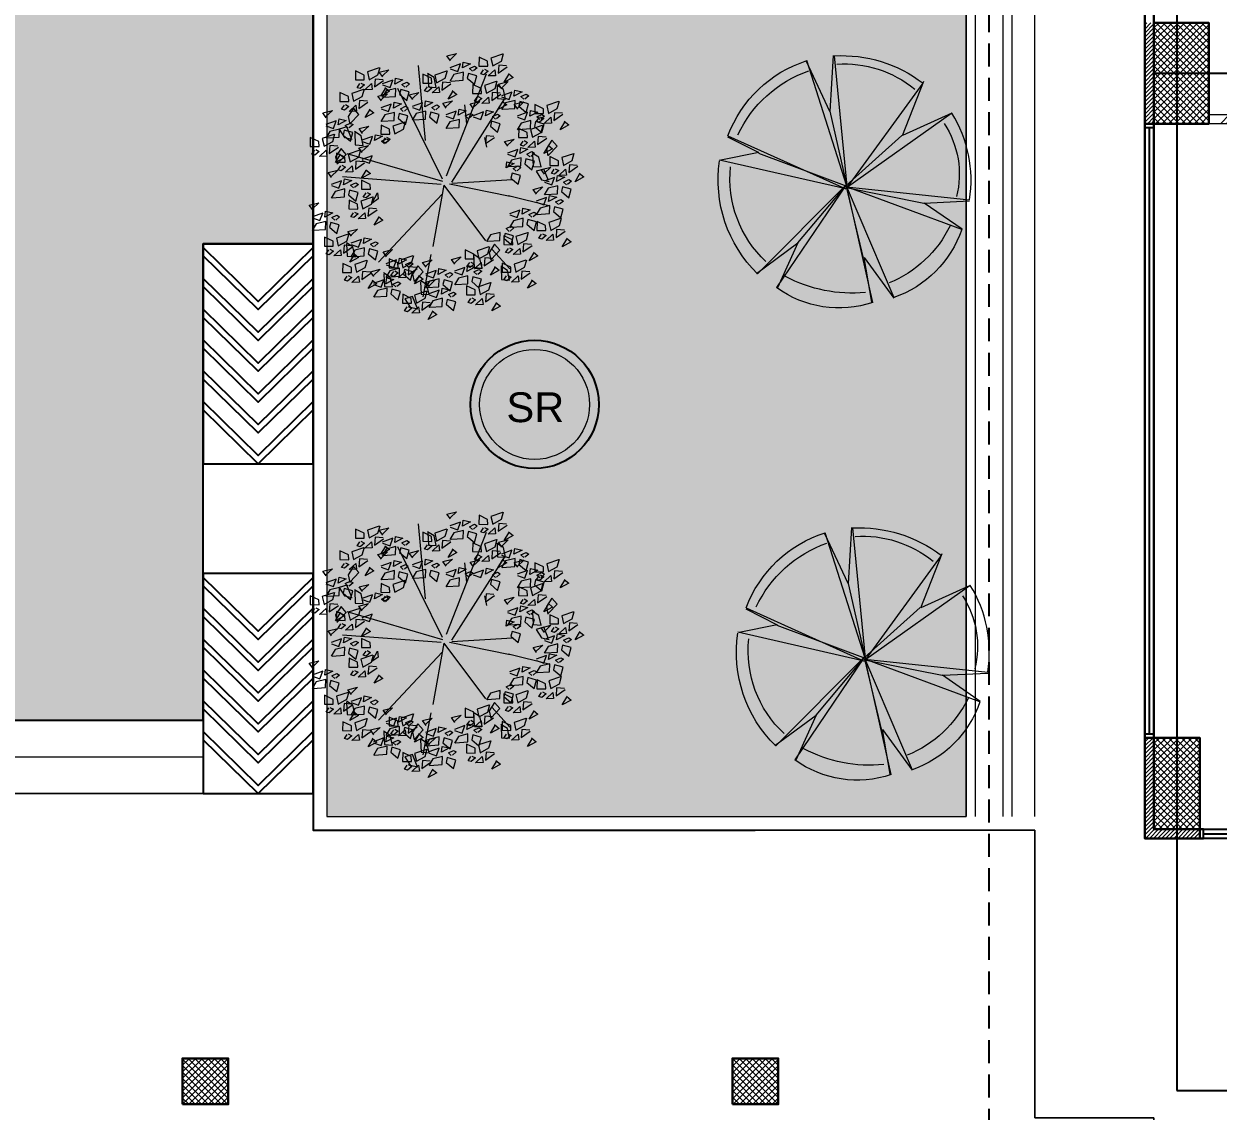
# Model space of a CAD drawing. Header units: inches. Extents: x 0 to 558, y -1 to 295.
# Drawn here: x 280.41 to 293.44, y 173.35 to 185.21 of the extents above; entities that cross this region are included whole.
import ezdxf
from ezdxf.enums import TextEntityAlignment as Align

# ---------------------------------------------------------------- set-up
doc = ezdxf.new("R2010")
doc.units = ezdxf.units.IN
doc.header["$MEASUREMENT"] = 0
doc.linetypes.add('$0$HIDDEN', pattern=[0.375, 0.25, -0.125])
for name, color, linetype in [('A-ROAD', 4, 'Continuous'), ('Kusen', 30, 'Continuous'), ('LANTAI', 57, 'Continuous')]:
    doc.layers.add(name, color=color, linetype=linetype)
for name, color, linetype, lineweight in [('ars', 11, 'Continuous', 0), ('ARSIR', 31, 'Continuous', 5), ('ARSIR BETON', 8, 'Continuous', 5), ('DINDING2', 146, 'Continuous', 5), ('KOL', 1, 'Continuous', 30), ('lan', 7, 'Continuous', 15), ('POHON', 98, 'Continuous', 5), ('RUMPUT', 93, 'Continuous', 0), ('SANITAIR', 15, 'Continuous', 9), ('tem', 5, 'Continuous', 20)]:
    doc.layers.add(name, color=color, linetype=linetype, lineweight=lineweight)
doc.layers.add('as', color=1, linetype='Continuous', plot=False)
doc.layers.add('POLYLINE TPAK', color=4, linetype='Continuous', lineweight=20, plot=False)
doc.styles.get("Standard").update_dxf_attribs({"font": 'arial.ttf'})
pattern_1 = [(45, (37.0798, 226.14725), (6e-17, 0.5747364), [1.2192, -0.4064]), (135, (37.36716, 226.4346), (6e-17, 0.5747364), [1.2192, -0.4064])]
pattern_2 = [(45, (0, -5), (-0.03535534, 0.03535534), []), (135, (0, -5), (-0.03535534, -0.03535534), [])]
pattern_3 = [(86.66969, (37.0798, 226.14725), (-0.5066041, 0.569206), [0.142875, -0.934755]), (41.66969, (37.0798, 226.14725), (-0.5066045, 0.5692064), [0.142875, -0.619125]), (131.66969, (37.0798, 226.14725), (-0.5692064, -0.5066045), [0.142875, -0.619125])]

# ---------------------------------------------------------------- blocks, each defined once
blk = doc.blocks.new('k1')
at = {"layer": 'ars'}
h = blk.add_hatch(dxfattribs=at)
h.set_pattern_fill('_USER', color=256, scale=0.05, angle=45, double=1, pattern_type=0)
h.set_pattern_definition(pattern_2)
h.paths.add_polyline_path([(-0.3, -0.55), (0.3, -0.55), (0.3, 0.55), (-0.3, 0.55)])
at = {"layer": 'KOL'}
blk.add_lwpolyline([(-0.3, -0.55), (0.3, -0.55), (0.3, 0.55), (-0.3, 0.55)], close=True, dxfattribs=at)
blk = doc.blocks.new('k2')
at = {"layer": 'ars'}
h = blk.add_hatch(dxfattribs=at)
h.set_pattern_fill('_USER', color=256, scale=0.05, angle=45, double=1, pattern_type=0)
h.set_pattern_definition(pattern_2)
h.paths.add_polyline_path([(-0.25, -0.5), (0.25, -0.5), (0.25, 0.5), (-0.25, 0.5)])
at = {"layer": 'KOL'}
blk.add_lwpolyline([(-0.25, -0.5), (0.25, -0.5), (0.25, 0.5), (-0.25, 0.5)], close=True, dxfattribs=at)
blk = doc.blocks.new('DEN-1 BLOK 2')
at = {"layer": 'ars'}
h = blk.add_hatch(dxfattribs=at)
h.set_pattern_fill('ANSI31', color=256, scale=0.25, angle=180, style=0)
h.set_pattern_definition([(225, (-0.35, 48.305), (0.02209709, -0.02209709), [])])
h.paths.add_polyline_path([(-0.25, 43.405), (-0.35, 43.405), (-0.35, 42.305), (0.25, 42.305), (0.25, 42.405), (-0.25, 42.405)])
h.paths.add_polyline_path([(-0.25, 51.205), (-0.35, 51.205), (-0.35, 50.105), (-0.25, 50.105)])
h.paths.add_polyline_path([(-0.35, 54.905), (-0.25, 54.905), (-0.25, 55.805), (0.25, 55.805), (0.25, 55.905), (-0.35, 55.905)])
h = blk.add_hatch(dxfattribs=at)
h.set_pattern_fill('TEMBOK', color=256, scale=0.25)
h.set_pattern_definition([(45, (-6.2, 0.425), (-0.1767767, 0.1767767), []), (45, (-6.1375, 0.425), (-0.1767767, 0.1767767), [])])
h.paths.add_polyline_path([(0.35, 50.105), (3.05, 50.105), (3.05, 50.205), (0.35, 50.205)])
at = {"layer": 'as'}
for p, q in [((0, 55.655), (0, 39.555)), ((-0.25, 50.655), (80.6, 50.655)), ((0, 39.555), (36.85, 39.555))]:
    blk.add_line(p, q, dxfattribs=at)
at = {"layer": 'as', "linetype": '$0$HIDDEN'}
blk.add_line((-2.05, 55.105), (-2.05, 38.755), dxfattribs=at)
at = {"layer": 'KOL'}
blk.add_lwpolyline([(0.25, 42.405), (0.25, 42.305), (-0.35, 42.305), (-0.35, 55.905), (0.25, 55.905), (0.25, 55.805), (-0.25, 55.805), (-0.25, 42.405)], close=True, dxfattribs=at)
for points in [[(-0.25, 50.105), (-0.35, 50.105)], [(-0.25, 43.405), (-0.35, 43.405)]]:
    blk.add_lwpolyline(points, dxfattribs=at)
at = {"layer": 'Kusen', "color": 4}
blk.add_line((-0.3, 43.445), (-0.3, 50.065), dxfattribs=at)
at = {"layer": 'Kusen'}
for p, q in [((-0.3, 43.405), (-0.3, 43.405)), ((0.25, 42.356), (0.25, 42.356)), ((0.29, 42.356), (5.91, 42.356))]:
    blk.add_line(p, q, dxfattribs=at)
for points in [[(-0.25, 50.105), (-0.25, 43.405), (-0.35, 43.405), (-0.35, 50.105)], [(5.95, 42.306), (0.25, 42.306), (0.25, 42.406), (5.95, 42.406)]]:
    blk.add_lwpolyline(points, close=True, dxfattribs=at)
for points in [[(-0.35, 50.065), (-0.25, 50.065), (-0.25, 50.105), (-0.35, 50.105), (-0.35, 50.065)], [(-0.35, 43.405), (-0.25, 43.405), (-0.25, 43.445), (-0.35, 43.445), (-0.35, 43.405)], [(0.25, 42.406), (0.25, 42.306), (0.29, 42.306), (0.29, 42.406), (0.25, 42.406)]]:
    blk.add_lwpolyline(points, dxfattribs=at)
at = {"layer": 'lan'}
blk.add_line((-1.55, 42.545), (-1.55, 55.105), dxfattribs=at)
at = {"layer": 'SANITAIR'}
for p, q in [((-2.3, 55.105), (-2.3, 42.545)), ((-2.2, 55.105), (-2.2, 42.545)), ((-1.9, 55.105), (-1.9, 42.545)), ((-1.8, 55.105), (-1.8, 42.545))]:
    blk.add_line(p, q, dxfattribs=at)
at = {"layer": 'tem'}
blk.add_lwpolyline([(0.35, 50.105), (0.35, 50.205), (3.05, 50.205), (3.05, 50.105)], close=True, dxfattribs=at)
at = {"layer": 'KOL', "xscale": -1, "rotation": 180}
blk.add_blockref('k1', (0.05, 50.655), dxfattribs=at)
at = {"layer": 'KOL', "xscale": -1}
blk.add_blockref('k2', (0, 42.905), dxfattribs=at)
blk = doc.blocks.new('K 50 50')
at = {"layer": 'ars'}
h = blk.add_hatch(dxfattribs=at)
h.set_pattern_fill('_USER', color=256, scale=0.05, angle=45, double=1, pattern_type=0)
h.set_pattern_definition([(45, (-4e-09, -4.7), (-0.03535534, 0.03535534), []), (135, (-4e-09, -4.7), (-0.03535534, -0.03535534), [])])
h.paths.add_polyline_path([(-0.25, -0.25), (0.25, -0.25), (0.25, 0.25), (-0.25, 0.25)])
at = {"layer": 'KOL'}
blk.add_lwpolyline([(-0.25, -0.25), (0.25, -0.25), (0.25, 0.25), (-0.25, 0.25)], close=True, dxfattribs=at)
blk = doc.blocks.new('NOT. SR')
for radius in [0.7, 0.6]:
    blk.add_circle((0, 0), radius)
blk.add_text('SR', height=0.3251).set_placement((0.008, -0.193), align=Align.CENTER)
blk = doc.blocks.new('rrety')
for p, q in [((497.8335, 232.64), (497.8515, 232.6484)), ((497.8506, 232.6457), (497.8452, 232.6146)), ((497.8248, 232.6161), (497.8335, 232.64)), ((497.8452, 232.6146), (497.8248, 232.6161)), ((497.8677, 232.6134), (497.8875, 232.619)), ((497.8733, 232.5824), (497.8677, 232.6134)), ((497.8875, 232.619), (497.8874, 232.5936)), ((498.0767, 232.6219), (498.0965, 232.6275)), ((498.0822, 232.5908), (498.0767, 232.6219)), ((498.0965, 232.6275), (498.0964, 232.6021)), ((497.8874, 232.5936), (497.8733, 232.5795)), ((498.0146, 232.5768), (498.0343, 232.5823)), ((498.0343, 232.5823), (498.0342, 232.5569)), ((498.0964, 232.6021), (498.0822, 232.588)), ((497.7802, 232.574), (497.8, 232.5795)), ((497.7857, 232.5429), (497.7802, 232.574)), ((497.7999, 232.5541), (497.7857, 232.54)), ((497.8, 232.5795), (497.7999, 232.5541)), ((497.8574, 232.5587), (497.8572, 232.5786)), ((497.8755, 232.5409), (497.8574, 232.5587)), ((497.8592, 232.5767), (497.8853, 232.5589)), ((497.8853, 232.5589), (497.8755, 232.5409)), ((498.0201, 232.5457), (498.0146, 232.5768)), ((498.0342, 232.5569), (498.0201, 232.5429)), ((498.0607, 232.5474), (498.0605, 232.5674)), ((498.0625, 232.5654), (498.0886, 232.5477)), ((498.0788, 232.5296), (498.0607, 232.5474)), ((498.0886, 232.5477), (498.0788, 232.5296)), ((497.704, 232.4781), (497.7237, 232.4836)), ((497.7095, 232.447), (497.704, 232.4781)), ((497.7237, 232.4836), (497.7236, 232.4582)), ((497.7236, 232.4582), (497.7095, 232.4442)), ((498.2316, 232.3946), (498.2497, 232.403)), ((498.2487, 232.4004), (498.2434, 232.3693)), ((498.2229, 232.3707), (498.2316, 232.3946)), ((498.2434, 232.3693), (498.2229, 232.3707)), ((498.2179, 232.3568), (498.2376, 232.3624)), ((498.2234, 232.3257), (498.2179, 232.3568)), ((498.2375, 232.337), (498.2234, 232.3229)), ((498.2376, 232.3624), (498.2375, 232.337)), ((498.2611, 232.319), (498.2609, 232.3389)), ((498.263, 232.337), (498.2891, 232.3192)), ((498.2793, 232.3012), (498.2611, 232.319)), ((498.2891, 232.3192), (498.2793, 232.3012)), ((498.1134, 232.2834), (498.1133, 232.258)), ((497.7303, 232.2231), (497.7301, 232.243)), ((497.7484, 232.2053), (497.7303, 232.2231)), ((497.7321, 232.2411), (497.7582, 232.2233)), ((497.7582, 232.2233), (497.7484, 232.2053)), ((497.7629, 232.1803), (497.7809, 232.1887)), ((497.78, 232.1861), (497.7747, 232.1549)), ((497.7859, 232.2045), (497.8056, 232.2101)), ((497.7914, 232.1734), (497.7859, 232.2045)), ((497.8055, 232.1847), (497.7914, 232.1706)), ((497.8056, 232.2101), (497.8055, 232.1847)), ((497.7542, 232.1564), (497.7629, 232.1803)), ((497.7747, 232.1549), (497.7542, 232.1564)), ((498.1671, 232.1678), (498.1868, 232.1734)), ((498.1726, 232.1368), (498.1671, 232.1678)), ((498.1868, 232.1734), (498.1867, 232.148)), ((497.7839, 232.13), (497.7837, 232.15)), ((497.8021, 232.1122), (497.7839, 232.13)), ((497.7858, 232.148), (497.8119, 232.1303)), ((497.8119, 232.1303), (497.8021, 232.1122)), ((498.1867, 232.148), (498.1726, 232.1339)), ((498.0005, 232.1002), (498.0202, 232.1057)), ((498.006, 232.0691), (498.0005, 232.1002)), ((498.0202, 232.1057), (498.0201, 232.0803)), ((498.0201, 232.0803), (498.006, 232.0663))]:
    blk.add_line(p, q)
for points in [[(497.8859, 232.6614), (497.8953, 232.6733), (497.8709, 232.6805), (497.8867, 232.6641)], [(498.0181, 232.6583), (498.0167, 232.6735), (497.998, 232.6702), (498.0181, 232.6583)], [(498.0497, 232.6755), (498.0591, 232.6874), (498.0347, 232.6946), (498.0505, 232.6782)], [(497.8287, 232.6371), (497.8365, 232.6436), (497.8237, 232.6504), (497.8167, 232.6465), (497.826, 232.6379)], [(497.8543, 232.6442), (497.8529, 232.6594), (497.8343, 232.6561), (497.8543, 232.6442)], [(497.8857, 232.6408), (497.8663, 232.6348), (497.8602, 232.6543), (497.8865, 232.6435)], [(497.8824, 232.651), (497.9136, 232.6558), (497.9187, 232.6359), (497.8933, 232.6366), (497.8796, 232.6511)], [(497.9248, 232.6527), (497.9394, 232.672), (497.9502, 232.652), (497.9301, 232.6412), (497.9248, 232.6527)], [(498.0047, 232.6329), (497.9855, 232.618), (497.9803, 232.6401), (498.0025, 232.6453), (498.0047, 232.6329)], [(497.9924, 232.6512), (498.0003, 232.6577), (497.9875, 232.6645), (497.9805, 232.6606), (497.9897, 232.652)], [(498.0461, 232.6236), (498.0147, 232.627), (498.0149, 232.6475), (498.0393, 232.6403), (498.0488, 232.6228)], [(498.0495, 232.6549), (498.03, 232.6489), (498.024, 232.6684), (498.0503, 232.6576)], [(498.1513, 232.6388), (498.1607, 232.6507), (498.1364, 232.6579), (498.1521, 232.6415)], [(497.7921, 232.5963), (497.8067, 232.6156), (497.8175, 232.5956), (497.7974, 232.5848), (497.7921, 232.5963)], [(497.8409, 232.6188), (497.8218, 232.6039), (497.8165, 232.626), (497.8387, 232.6312), (497.8409, 232.6188)], [(497.8823, 232.6095), (497.8509, 232.6129), (497.8511, 232.6334), (497.8755, 232.6262), (497.885, 232.6087)], [(497.9135, 232.52), (497.8706, 232.621)], [(497.8872, 232.6198), (497.9044, 232.6306), (497.9153, 232.6134), (497.8871, 232.617)], [(497.9184, 232.6246), (497.9237, 232.6104), (497.9408, 232.6184), (497.9184, 232.6246)], [(497.9276, 232.6019), (497.9423, 232.6212), (497.953, 232.6012), (497.933, 232.5905), (497.9276, 232.6019)], [(497.9414, 232.6381), (497.9355, 232.6298), (497.9495, 232.6266), (497.9553, 232.6321), (497.9442, 232.638)], [(497.9586, 232.6087), (497.9898, 232.6135), (497.9949, 232.5936), (497.9695, 232.5943), (497.9558, 232.6088)], [(498.001, 232.6104), (498.0157, 232.6297), (498.0264, 232.6097), (498.0064, 232.5989), (498.001, 232.6104)], [(498.0941, 232.6146), (498.1019, 232.6211), (498.0892, 232.6278), (498.0822, 232.624), (498.0914, 232.6154)], [(498.1198, 232.6217), (498.1183, 232.6368), (498.0997, 232.6335), (498.1198, 232.6217)], [(498.1511, 232.6183), (498.1317, 232.6123), (498.1257, 232.6317), (498.1519, 232.621)], [(497.7497, 232.5946), (497.7809, 232.5994), (497.786, 232.5795), (497.7606, 232.5802), (497.7468, 232.5947)], [(497.8086, 232.5817), (497.8028, 232.5734), (497.8168, 232.5702), (497.8226, 232.5757), (497.8115, 232.5816)], [(497.8718, 232.5655), (497.8812, 232.5774), (497.8568, 232.5846), (497.8726, 232.5682)], [(497.8852, 232.6002), (497.9164, 232.605), (497.9215, 232.5851), (497.8961, 232.5858), (497.8824, 232.6003)], [(497.8923, 232.5999), (497.8863, 232.586), (497.9117, 232.5853), (497.8922, 232.5971)], [(497.9442, 232.5873), (497.9383, 232.579), (497.9523, 232.5758), (497.9581, 232.5813), (497.947, 232.5873)], [(497.9634, 232.5775), (497.9807, 232.5883), (497.9915, 232.5711), (497.9634, 232.5747)], [(497.9946, 232.5823), (497.9999, 232.5681), (498.0171, 232.5761), (497.9946, 232.5823)], [(498.0176, 232.5958), (498.0117, 232.5875), (498.0258, 232.5843), (498.0316, 232.5898), (498.0204, 232.5957)], [(498.035, 232.5681), (498.0336, 232.5832), (498.015, 232.5799), (498.035, 232.5681)], [(498.0666, 232.5852), (498.076, 232.5971), (498.0517, 232.6044), (498.0674, 232.5879)], [(498.0699, 232.5414), (498.1036, 232.5996)], [(498.1063, 232.5962), (498.0872, 232.5813), (498.082, 232.6035), (498.1041, 232.6087), (498.1063, 232.5962)], [(498.1477, 232.5869), (498.1164, 232.5903), (498.1165, 232.6109), (498.1409, 232.6037), (498.1505, 232.5861)], [(498.1711, 232.5711), (498.1805, 232.583), (498.1561, 232.5903), (498.1719, 232.5738)], [(497.7532, 232.5514), (497.7626, 232.5633), (497.7382, 232.5705), (497.754, 232.5541)], [(497.7545, 232.5634), (497.7717, 232.5742), (497.7826, 232.557), (497.7544, 232.5606)], [(497.7857, 232.5682), (497.7909, 232.554), (497.8081, 232.562), (497.7857, 232.5682)], [(497.792, 232.5523), (497.8232, 232.5571), (497.8283, 232.5372), (497.8029, 232.5379), (497.7892, 232.5523)], [(497.8145, 232.5412), (497.8224, 232.5478), (497.8096, 232.5545), (497.8026, 232.5507), (497.8118, 232.542)], [(497.8402, 232.5484), (497.8388, 232.5635), (497.8201, 232.5602), (497.8402, 232.5484)], [(497.8344, 232.5539), (497.8491, 232.5733), (497.8598, 232.5533), (497.8398, 232.5425), (497.8344, 232.5539)], [(497.8716, 232.5449), (497.8521, 232.5389), (497.8461, 232.5584), (497.8724, 232.5477)], [(497.89, 232.5691), (497.9073, 232.5799), (497.9181, 232.5627), (497.8899, 232.5662)], [(497.9212, 232.5739), (497.9265, 232.5596), (497.9436, 232.5676), (497.9212, 232.5739)], [(497.9685, 232.5576), (497.9625, 232.5437), (497.9879, 232.543), (497.9685, 232.5548)], [(498.0216, 232.5427), (498.0025, 232.5277), (497.9973, 232.5499), (498.0194, 232.5551), (498.0216, 232.5427)], [(498.0094, 232.561), (498.0172, 232.5675), (498.0045, 232.5742), (497.9974, 232.5704), (498.0067, 232.5618)], [(498.063, 232.5333), (498.0317, 232.5367), (498.0318, 232.5573), (498.0562, 232.5501), (498.0657, 232.5325)], [(498.0664, 232.5647), (498.047, 232.5587), (498.0409, 232.5781), (498.0672, 232.5674)], [(498.1139, 232.5469), (498.1217, 232.5534), (498.1089, 232.5601), (498.1019, 232.5563), (498.1111, 232.5477)], [(498.1395, 232.554), (498.1381, 232.5691), (498.1195, 232.5658), (498.1395, 232.554)], [(498.1709, 232.5506), (498.1515, 232.5446), (498.1454, 232.564), (498.1717, 232.5533)], [(498.2299, 232.5371), (498.2285, 232.5522), (498.2098, 232.5489), (498.2299, 232.5371)], [(498.2614, 232.5542), (498.2709, 232.5661), (498.2465, 232.5733), (498.2622, 232.5569)], [(497.7082, 232.5088), (497.6891, 232.4939), (497.6838, 232.516), (497.706, 232.5212), (497.7082, 232.5088)], [(497.6959, 232.5271), (497.7038, 232.5337), (497.691, 232.5404), (497.684, 232.5366), (497.6932, 232.5279)], [(497.7216, 232.5343), (497.7202, 232.5494), (497.7016, 232.5461), (497.7216, 232.5343)], [(497.7496, 232.4995), (497.7182, 232.5029), (497.7184, 232.5234), (497.7428, 232.5162), (497.7523, 232.4987)], [(497.753, 232.5308), (497.7335, 232.5248), (497.7275, 232.5443), (497.7538, 232.5336)], [(497.7596, 232.5435), (497.7536, 232.5296), (497.779, 232.5289), (497.7595, 232.5407)], [(497.7968, 232.5211), (497.8141, 232.5319), (497.8249, 232.5147), (497.7968, 232.5183)], [(497.8268, 232.5229), (497.8076, 232.508), (497.8024, 232.5301), (497.8246, 232.5353), (497.8268, 232.5229)], [(497.828, 232.5259), (497.8333, 232.5117), (497.8505, 232.5197), (497.828, 232.5259)], [(497.8682, 232.5136), (497.8368, 232.517), (497.837, 232.5375), (497.8614, 232.5303), (497.8709, 232.5128)], [(497.851, 232.5394), (497.8451, 232.5311), (497.8592, 232.5279), (497.865, 232.5334), (497.8538, 232.5393)], [(497.8951, 232.5492), (497.8891, 232.5352), (497.9145, 232.5345), (497.8951, 232.5463)], [(498.0631, 232.5184), (498.0943, 232.5232), (498.0994, 232.5033), (498.074, 232.504), (498.0603, 232.5185)], [(498.1261, 232.5286), (498.107, 232.5136), (498.1017, 232.5358), (498.1239, 232.541), (498.1261, 232.5286)], [(498.1055, 232.5201), (498.1202, 232.5395), (498.1309, 232.5194), (498.1109, 232.5087), (498.1055, 232.5201)], [(498.1675, 232.5192), (498.1361, 232.5226), (498.1363, 232.5432), (498.1607, 232.536), (498.1702, 232.5184)], [(498.2165, 232.5116), (498.1973, 232.4967), (498.1921, 232.5188), (498.2142, 232.5241), (498.2165, 232.5116)], [(498.2042, 232.53), (498.212, 232.5365), (498.1993, 232.5432), (498.1923, 232.5394), (498.2015, 232.5308)], [(498.2579, 232.5023), (498.2265, 232.5057), (498.2267, 232.5263), (498.251, 232.519), (498.2606, 232.5015)], [(498.2613, 232.5337), (498.2418, 232.5277), (498.2358, 232.5471), (498.2621, 232.5364)], [(497.7221, 232.4752), (497.7315, 232.4872), (497.7072, 232.4944), (497.7229, 232.4779)], [(497.7582, 232.4834), (497.7728, 232.5028), (497.7836, 232.4828), (497.7635, 232.472), (497.7582, 232.4834)], [(497.9754, 232.3753), (497.7793, 232.51)], [(497.8019, 232.5012), (497.7959, 232.4873), (497.8213, 232.4866), (497.8019, 232.4984)], [(497.9846, 232.3539), (497.9233, 232.5008)], [(497.9846, 232.3539), (498.0582, 232.5161)], [(498.1221, 232.5056), (498.1162, 232.4972), (498.1302, 232.494), (498.136, 232.4995), (498.1249, 232.5055)], [(498.128, 232.4959), (498.1592, 232.5007), (498.1644, 232.4808), (498.139, 232.4815), (498.1252, 232.4959)], [(498.1705, 232.4975), (498.1851, 232.5169), (498.1959, 232.4969), (498.1758, 232.4861), (498.1705, 232.4975)], [(498.2439, 232.4806), (498.2585, 232.5), (498.2693, 232.4799), (498.2492, 232.4692), (498.2439, 232.4806)], [(497.6649, 232.451), (497.6727, 232.4575), (497.66, 232.4642), (497.653, 232.4604), (497.6622, 232.4518)], [(497.6906, 232.4581), (497.6891, 232.4732), (497.6705, 232.4699), (497.6906, 232.4581)], [(497.7219, 232.4547), (497.7025, 232.4487), (497.6965, 232.4681), (497.7227, 232.4574)], [(497.7158, 232.4818), (497.747, 232.4866), (497.7521, 232.4667), (497.7267, 232.4674), (497.713, 232.4818)], [(497.7206, 232.4506), (497.7378, 232.4614), (497.7487, 232.4442), (497.7205, 232.4478)], [(497.7748, 232.4689), (497.7689, 232.4606), (497.7829, 232.4574), (497.7887, 232.4629), (497.7776, 232.4688)], [(498.1329, 232.4647), (498.1501, 232.4755), (498.1609, 232.4583), (498.1328, 232.4619)], [(498.1403, 232.4159), (498.2384, 232.4649)], [(498.1641, 232.4695), (498.1693, 232.4553), (498.1865, 232.4633), (498.1641, 232.4695)], [(498.187, 232.483), (498.1811, 232.4747), (498.1952, 232.4715), (498.201, 232.477), (498.1898, 232.4829)], [(498.2015, 232.4789), (498.2327, 232.4837), (498.2378, 232.4639), (498.2124, 232.4645), (498.1986, 232.479)], [(498.2604, 232.4661), (498.2546, 232.4578), (498.2686, 232.4546), (498.2744, 232.4601), (498.2633, 232.466)], [(497.6771, 232.4327), (497.658, 232.4177), (497.6528, 232.4399), (497.6749, 232.4451), (497.6771, 232.4327)], [(497.7185, 232.4234), (497.6872, 232.4268), (497.6873, 232.4473), (497.7117, 232.4401), (497.7213, 232.4226)], [(497.7257, 232.4307), (497.7197, 232.4168), (497.7451, 232.4161), (497.7256, 232.4279)], [(497.7518, 232.4554), (497.7571, 232.4412), (497.7742, 232.4492), (497.7518, 232.4554)], [(498.2063, 232.4478), (498.2235, 232.4586), (498.2343, 232.4414), (498.2062, 232.445)], [(498.2325, 232.4338), (498.2637, 232.4386), (498.2688, 232.4187), (498.2434, 232.4194), (498.2297, 232.4339)], [(498.2375, 232.4526), (498.2427, 232.4383), (498.2599, 232.4463), (498.2375, 232.4526)], [(498.2749, 232.4355), (498.2896, 232.4549), (498.3003, 232.4348), (498.2803, 232.4241), (498.2749, 232.4355)], [(497.6339, 232.3943), (497.6651, 232.3991), (497.6702, 232.3793), (497.6448, 232.3799), (497.6311, 232.3944)], [(497.6763, 232.396), (497.691, 232.4154), (497.7017, 232.3953), (497.6817, 232.3846), (497.6763, 232.396)], [(497.804, 232.3963), (497.8134, 232.4082), (497.7891, 232.4154), (497.8048, 232.399)], [(497.9999, 232.3539), (498.144, 232.4182)], [(498.2114, 232.4279), (498.2054, 232.414), (498.2308, 232.4133), (498.2113, 232.4251)], [(498.2373, 232.4027), (498.2546, 232.4135), (498.2654, 232.3963), (498.2373, 232.3998)], [(498.2685, 232.4075), (498.2738, 232.3932), (498.291, 232.4012), (498.2685, 232.4075)], [(498.2915, 232.4209), (498.2856, 232.4126), (498.2997, 232.4094), (498.3055, 232.4149), (498.2943, 232.4209)], [(498.3292, 232.3991), (498.3386, 232.411), (498.3143, 232.4182), (498.33, 232.4018)], [(497.6387, 232.3632), (497.6559, 232.374), (497.6668, 232.3568), (497.6386, 232.3604)], [(497.6699, 232.368), (497.6752, 232.3537), (497.6923, 232.3617), (497.6699, 232.368)], [(497.6929, 232.3815), (497.687, 232.3732), (497.701, 232.37), (497.7068, 232.3754), (497.6957, 232.3814)], [(497.7468, 232.372), (497.7546, 232.3785), (497.7419, 232.3853), (497.7348, 232.3814), (497.7441, 232.3728)], [(497.7724, 232.3791), (497.771, 232.3943), (497.7524, 232.391), (497.7724, 232.3791)], [(497.8004, 232.3444), (497.769, 232.3478), (497.7692, 232.3683), (497.7936, 232.3611), (497.8031, 232.3436)], [(497.8038, 232.3757), (497.7844, 232.3697), (497.7783, 232.3892), (497.8046, 232.3784)], [(498.0061, 232.3539), (498.1593, 232.3784)], [(498.1563, 232.3735), (498.171, 232.3928), (498.1817, 232.3728), (498.1617, 232.362), (498.1563, 232.3735)], [(498.2424, 232.3828), (498.2364, 232.3688), (498.2618, 232.3681), (498.2424, 232.38)], [(498.2842, 232.3565), (498.2651, 232.3416), (498.2599, 232.3637), (498.282, 232.3689), (498.2842, 232.3565)], [(498.272, 232.3749), (498.2798, 232.3814), (498.2671, 232.3881), (498.26, 232.3843), (498.2693, 232.3757)], [(498.2976, 232.382), (498.2962, 232.3971), (498.2776, 232.3938), (498.2976, 232.382)], [(498.3256, 232.3472), (498.2943, 232.3506), (498.2944, 232.3711), (498.3188, 232.3639), (498.3283, 232.3464)], [(498.329, 232.3786), (498.3096, 232.3725), (498.3036, 232.392), (498.3298, 232.3813)], [(497.6438, 232.3433), (497.6378, 232.3293), (497.6632, 232.3287), (497.6437, 232.3405)], [(497.759, 232.3537), (497.7399, 232.3388), (497.7347, 232.3609), (497.7568, 232.3661), (497.759, 232.3537)], [(497.9785, 232.3508), (497.7363, 232.2773)], [(497.7413, 232.3255), (497.7559, 232.3449), (497.7667, 232.3248), (497.7466, 232.3141), (497.7413, 232.3255)], [(497.9846, 232.3447), (497.7609, 232.2222)], [(497.7891, 232.3297), (497.7969, 232.3362), (497.7842, 232.3429), (497.7772, 232.3391), (497.7864, 232.3305)], [(497.8148, 232.3368), (497.8134, 232.352), (497.7949, 232.3598), (497.8148, 232.3368)], [(497.9846, 232.3386), (497.9233, 232.0875)], [(498.0061, 232.3508), (498.1838, 232.1733)], [(498.1499, 232.3454), (498.1552, 232.3312), (498.1724, 232.3392), (498.1499, 232.3454)], [(498.1563, 232.3436), (498.1875, 232.3484), (498.1926, 232.3285), (498.1672, 232.3292), (498.1535, 232.3437)], [(498.1729, 232.3589), (498.167, 232.3506), (498.1811, 232.3474), (498.1869, 232.3529), (498.1757, 232.3588)], [(498.1987, 232.3453), (498.2133, 232.3646), (498.2241, 232.3446), (498.204, 232.3338), (498.1987, 232.3453)], [(497.6988, 232.3238), (497.73, 232.3286), (497.7352, 232.3088), (497.7098, 232.3094), (497.696, 232.3239)], [(497.7578, 232.311), (497.7519, 232.3027), (497.766, 232.2995), (497.7718, 232.3049), (497.7606, 232.3109)], [(497.8014, 232.3114), (497.7822, 232.2965), (497.777, 232.3186), (497.7992, 232.3238), (497.8014, 232.3114)], [(497.9969, 232.3324), (498.1532, 232.0998)], [(498.1611, 232.3124), (498.1783, 232.3232), (498.1892, 232.306), (498.161, 232.3096)], [(498.1923, 232.3172), (498.1976, 232.303), (498.2147, 232.311), (498.1923, 232.3172)], [(498.2153, 232.3307), (498.2094, 232.3224), (498.2234, 232.3192), (498.2292, 232.3247), (498.2181, 232.3306)], [(498.2355, 232.2945), (498.2341, 232.3097), (498.2155, 232.3064), (498.2355, 232.2945)], [(498.2671, 232.3117), (498.2765, 232.3236), (498.2521, 232.3308), (498.2679, 232.3144)], [(497.7037, 232.2927), (497.7209, 232.3035), (497.7317, 232.2863), (497.7036, 232.2899)], [(497.7349, 232.2975), (497.7401, 232.2832), (497.7573, 232.2912), (497.7349, 232.2975)], [(497.7984, 232.2722), (497.8078, 232.2841), (497.7834, 232.2913), (497.7992, 232.2749)], [(498.1662, 232.2925), (498.1602, 232.2786), (498.1856, 232.2779), (498.1661, 232.2897)], [(498.2221, 232.2691), (498.203, 232.2542), (498.1977, 232.2763), (498.2199, 232.2815), (498.2221, 232.2691)], [(498.2099, 232.2874), (498.2177, 232.2939), (498.2049, 232.3006), (498.1979, 232.2968), (498.2072, 232.2882)], [(498.2635, 232.2598), (498.2321, 232.2632), (498.2323, 232.2837), (498.2567, 232.2765), (498.2662, 232.259)], [(498.2669, 232.2911), (498.2475, 232.2851), (498.2414, 232.3046), (498.2677, 232.2938)], [(498.2439, 232.2578), (498.2585, 232.2772), (498.2693, 232.2571), (498.2492, 232.2464), (498.2439, 232.2578)], [(498.3207, 232.2609), (498.3302, 232.2728), (498.3058, 232.28), (498.3215, 232.2636)], [(497.7088, 232.2728), (497.7027, 232.2588), (497.7281, 232.2582), (497.7087, 232.27)], [(497.7411, 232.2479), (497.7489, 232.2545), (497.7362, 232.2612), (497.7292, 232.2574), (497.7384, 232.2487)], [(497.7668, 232.2551), (497.7654, 232.2702), (497.7467, 232.2669), (497.7668, 232.2551)], [(497.7982, 232.2516), (497.7787, 232.2456), (497.7727, 232.2651), (497.799, 232.2544)], [(497.794, 232.2476), (497.8112, 232.2584), (497.8221, 232.2412), (497.7939, 232.2447)], [(498.137, 232.2601), (498.1176, 232.2541), (498.1115, 232.2735), (498.1378, 232.2628)], [(498.1338, 232.2324), (498.1484, 232.2518), (498.1592, 232.2318), (498.1391, 232.221), (498.1338, 232.2324)], [(498.2015, 232.2562), (498.2327, 232.261), (498.2378, 232.2411), (498.2124, 232.2418), (498.1986, 232.2562)], [(498.2635, 232.2367), (498.2713, 232.2432), (498.2586, 232.2499), (498.2516, 232.2461), (498.2608, 232.2375)], [(498.2892, 232.2438), (498.2878, 232.2589), (498.2691, 232.2556), (498.2892, 232.2438)], [(498.3206, 232.2404), (498.3011, 232.2344), (498.2951, 232.2538), (498.3214, 232.2431)], [(497.7103, 232.2015), (497.7089, 232.2166), (497.6903, 232.2133), (497.7103, 232.2015)], [(497.7419, 232.2186), (497.7513, 232.2305), (497.7269, 232.2377), (497.7427, 232.2213)], [(497.7534, 232.2296), (497.7342, 232.2147), (497.729, 232.2368), (497.7512, 232.242), (497.7534, 232.2296)], [(497.7948, 232.2203), (497.7634, 232.2237), (497.7636, 232.2442), (497.788, 232.237), (497.7975, 232.2195)], [(497.7991, 232.2277), (497.7931, 232.2137), (497.8185, 232.213), (497.799, 232.2248)], [(497.8595, 232.2179), (497.8536, 232.2096), (497.8676, 232.2064), (497.8734, 232.2119), (497.8623, 232.2178)], [(497.8682, 232.2028), (497.876, 232.2093), (497.8633, 232.216), (497.8563, 232.2122), (497.8655, 232.2036)], [(497.9718, 232.1588), (497.9626, 232.2322)], [(498.0236, 232.2138), (498.0548, 232.2186), (498.0599, 232.1988), (498.0345, 232.1994), (498.0207, 232.2139)], [(498.1503, 232.2179), (498.1444, 232.2096), (498.1585, 232.2064), (498.1643, 232.2119), (498.1531, 232.2178)], [(498.2063, 232.225), (498.2235, 232.2358), (498.2343, 232.2186), (498.2062, 232.2222)], [(498.2156, 232.1986), (498.2303, 232.218), (498.241, 232.1979), (498.221, 232.1872), (498.2156, 232.1986)], [(498.2375, 232.2298), (498.2427, 232.2155), (498.2599, 232.2235), (498.2375, 232.2298)], [(498.2758, 232.2183), (498.2566, 232.2034), (498.2514, 232.2255), (498.2735, 232.2308), (498.2758, 232.2183)], [(498.2604, 232.2433), (498.2546, 232.235), (498.2686, 232.2318), (498.2744, 232.2373), (498.2633, 232.2432)], [(498.3172, 232.209), (498.2858, 232.2124), (498.286, 232.233), (498.3103, 232.2257), (498.3199, 232.2082)], [(497.6969, 232.176), (497.6778, 232.1611), (497.6725, 232.1832), (497.6947, 232.1884), (497.6969, 232.176)], [(497.6847, 232.1944), (497.6925, 232.2009), (497.6797, 232.2076), (497.6727, 232.2038), (497.6819, 232.1952)], [(497.7383, 232.1667), (497.7069, 232.1701), (497.7071, 232.1907), (497.7315, 232.1834), (497.741, 232.1659)], [(497.7417, 232.1981), (497.7223, 232.1921), (497.7162, 232.2115), (497.7425, 232.2008)], [(497.761, 232.1732), (497.7757, 232.1926), (497.7864, 232.1725), (497.7664, 232.1618), (497.761, 232.1732)], [(497.8053, 232.1996), (497.8225, 232.2104), (497.8334, 232.1932), (497.8052, 232.1968)], [(497.8365, 232.2044), (497.8418, 232.1902), (497.8589, 232.1982), (497.8365, 232.2044)], [(497.8804, 232.1845), (497.8613, 232.1696), (497.8561, 232.1917), (497.8782, 232.1969), (497.8804, 232.1845)], [(497.9219, 232.1752), (497.8905, 232.1786), (497.8907, 232.1991), (497.915, 232.1919), (497.9246, 232.1744)], [(497.9869, 232.176), (498.0016, 232.1954), (498.0123, 232.1754), (497.9923, 232.1646), (497.9869, 232.176)], [(498.0284, 232.1827), (498.0456, 232.1935), (498.0564, 232.1763), (498.0283, 232.1799)], [(498.0596, 232.1875), (498.0648, 232.1732), (498.082, 232.1812), (498.0596, 232.1875)], [(498.076, 232.2139), (498.0821, 232.1649)], [(498.0825, 232.201), (498.0767, 232.1927), (498.0907, 232.1895), (498.0965, 232.195), (498.0854, 232.2009)], [(498.0961, 232.1996), (498.1134, 232.2104), (498.1242, 232.1932), (498.0961, 232.1968)], [(498.1273, 232.2044), (498.1326, 232.1902), (498.1498, 232.1982), (498.1273, 232.2044)], [(498.1767, 232.1763), (498.1862, 232.1882), (498.1618, 232.1954), (498.1775, 232.179)], [(498.1732, 232.1969), (498.2044, 232.2017), (498.2095, 232.1818), (498.1841, 232.1825), (498.1704, 232.197)], [(498.2114, 232.2051), (498.2054, 232.1912), (498.2308, 232.1905), (498.2113, 232.2023)], [(498.2322, 232.1841), (498.2263, 232.1757), (498.2404, 232.1725), (498.2462, 232.178), (498.235, 232.184)], [(497.7186, 232.1715), (497.7498, 232.1763), (497.7549, 232.1565), (497.7295, 232.1571), (497.7158, 232.1716)], [(497.7776, 232.1587), (497.7717, 232.1504), (497.7857, 232.1472), (497.7915, 232.1527), (497.7804, 232.1586)], [(497.8104, 232.1797), (497.8044, 232.1658), (497.8298, 232.1651), (497.8103, 232.1769)], [(497.8654, 232.1603), (497.8966, 232.1651), (497.9018, 232.1452), (497.8764, 232.1459), (497.8626, 232.1603)], [(497.9079, 232.1619), (497.9225, 232.1813), (497.9333, 232.1613), (497.9132, 232.1505), (497.9079, 232.1619)], [(497.9445, 232.1744), (497.9757, 232.1792), (497.9808, 232.1593), (497.9554, 232.16), (497.9417, 232.1744)], [(497.9493, 232.1432), (497.9666, 232.154), (497.9774, 232.1368), (497.9492, 232.1404)], [(497.9723, 232.161), (497.9877, 232.0416)], [(498.0035, 232.1615), (497.9976, 232.1532), (498.0116, 232.15), (498.0174, 232.1555), (498.0063, 232.1614)], [(498.0335, 232.1628), (498.0275, 232.1489), (498.0529, 232.1482), (498.0334, 232.16)], [(498.1013, 232.1797), (498.0952, 232.1658), (498.1206, 232.1651), (498.1012, 232.1769)], [(498.1195, 232.1521), (498.1273, 232.1586), (498.1146, 232.1653), (498.1076, 232.1615), (498.1168, 232.1529)], [(498.1452, 232.1592), (498.1437, 232.1743), (498.1251, 232.171), (498.1452, 232.1592)], [(498.1765, 232.1558), (498.1571, 232.1498), (498.1511, 232.1692), (498.1773, 232.1585)], [(498.178, 232.1658), (498.1953, 232.1766), (498.2061, 232.1594), (498.178, 232.1629)], [(498.2092, 232.1706), (498.2145, 232.1563), (498.2317, 232.1643), (498.2092, 232.1706)], [(497.7234, 232.1404), (497.7407, 232.1512), (497.7515, 232.134), (497.7233, 232.1376)], [(497.7546, 232.1452), (497.7599, 232.1309), (497.777, 232.1389), (497.7546, 232.1452)], [(497.8407, 232.1227), (497.8501, 232.1346), (497.8258, 232.1418), (497.8415, 232.1254)], [(497.8702, 232.1291), (497.8875, 232.1399), (497.8983, 232.1227), (497.8702, 232.1263)], [(497.9015, 232.1339), (497.9067, 232.1197), (497.9239, 232.1277), (497.9015, 232.1339)], [(497.9244, 232.1474), (497.9185, 232.1391), (497.9326, 232.1359), (497.9384, 232.1414), (497.9272, 232.1473)], [(497.9544, 232.1233), (497.9484, 232.1094), (497.9738, 232.1087), (497.9543, 232.1205)], [(497.9805, 232.148), (497.9858, 232.1338), (498.0029, 232.1418), (497.9805, 232.148)], [(498.0581, 232.1227), (498.0676, 232.1346), (498.0432, 232.1418), (498.0589, 232.1254)], [(498.1317, 232.1337), (498.1126, 232.1188), (498.1074, 232.1409), (498.1295, 232.1461), (498.1317, 232.1337)], [(498.1732, 232.1244), (498.1418, 232.1278), (498.142, 232.1484), (498.1663, 232.1411), (498.1759, 232.1236)], [(498.1831, 232.1459), (498.1771, 232.1319), (498.2025, 232.1312), (498.1831, 232.1431)], [(498.2078, 232.1114), (498.2172, 232.1233), (498.1928, 232.1306), (498.2086, 232.1141)], [(497.7285, 232.1205), (497.7225, 232.1066), (497.7479, 232.1059), (497.7285, 232.1177)], [(497.7957, 232.0801), (497.7766, 232.0652), (497.7714, 232.0874), (497.7935, 232.0926), (497.7957, 232.0801)], [(497.7835, 232.0985), (497.7913, 232.105), (497.7786, 232.1117), (497.7715, 232.1079), (497.7808, 232.0993)], [(497.8091, 232.1056), (497.8077, 232.1207), (497.7891, 232.1174), (497.8091, 232.1056)], [(497.8371, 232.0708), (497.8058, 232.0742), (497.8059, 232.0948), (497.8303, 232.0876), (497.8398, 232.07)], [(497.8405, 232.1022), (497.8211, 232.0962), (497.8151, 232.1156), (497.8413, 232.1049)], [(497.8754, 232.1092), (497.8693, 232.0953), (497.8947, 232.0946), (497.8753, 232.1064)], [(497.8915, 232.0776), (497.901, 232.0895), (497.8766, 232.0967), (497.8923, 232.0803)], [(497.8824, 232.101), (497.9136, 232.1058), (497.9187, 232.086), (497.8933, 232.0866), (497.8796, 232.1011)], [(497.9248, 232.1027), (497.9394, 232.1221), (497.9502, 232.102), (497.9301, 232.0913), (497.9248, 232.1027)], [(498.0132, 232.0801), (497.994, 232.0652), (497.9888, 232.0874), (498.0109, 232.0926), (498.0132, 232.0801)], [(498.0009, 232.0985), (498.0087, 232.105), (497.996, 232.1117), (497.989, 232.1079), (497.9982, 232.0993)], [(498.0266, 232.1056), (498.0252, 232.1207), (498.0065, 232.1174), (498.0266, 232.1056)], [(498.0546, 232.0708), (498.0232, 232.0742), (498.0234, 232.0948), (498.0477, 232.0876), (498.0573, 232.07)], [(498.058, 232.1022), (498.0385, 232.0962), (498.0325, 232.1156), (498.0588, 232.1049)], [(498.0603, 232.0982), (498.0915, 232.103), (498.0966, 232.0831), (498.0712, 232.0838), (498.0575, 232.0983)], [(498.1027, 232.0999), (498.1173, 232.1193), (498.1281, 232.0992), (498.108, 232.0885), (498.1027, 232.0999)], [(498.1506, 232.0872), (498.1584, 232.0937), (498.1456, 232.1004), (498.1386, 232.0966), (498.1479, 232.088)], [(498.1762, 232.0943), (498.1748, 232.1094), (498.1562, 232.1061), (498.1762, 232.0943)], [(498.2076, 232.0909), (498.1882, 232.0849), (498.1821, 232.1043), (498.2084, 232.0936)], [(497.8343, 232.0533), (497.8421, 232.0599), (497.8294, 232.0666), (497.8224, 232.0628), (497.8316, 232.0542)], [(497.86, 232.0605), (497.8586, 232.0756), (497.8399, 232.0723), (497.86, 232.0605)], [(497.8914, 232.0571), (497.8719, 232.051), (497.8659, 232.0705), (497.8922, 232.0598)], [(497.8872, 232.0699), (497.9044, 232.0807), (497.9153, 232.0635), (497.8871, 232.0671)], [(497.9184, 232.0747), (497.9237, 232.0604), (497.9408, 232.0684), (497.9184, 232.0747)], [(497.9414, 232.0882), (497.9355, 232.0799), (497.9495, 232.0767), (497.9553, 232.0821), (497.9442, 232.0881)], [(498.0651, 232.0671), (498.0823, 232.0779), (498.0932, 232.0607), (498.065, 232.0642)], [(498.0963, 232.0719), (498.1015, 232.0576), (498.1187, 232.0656), (498.0963, 232.0719)], [(498.1192, 232.0853), (498.1134, 232.077), (498.1274, 232.0738), (498.1332, 232.0793), (498.1221, 232.0853)], [(498.1628, 232.0689), (498.1437, 232.0539), (498.1384, 232.0761), (498.1606, 232.0813), (498.1628, 232.0689)], [(498.2042, 232.0595), (498.1728, 232.063), (498.173, 232.0835), (498.1974, 232.0763), (498.2069, 232.0587)], [(497.8466, 232.035), (497.8274, 232.0201), (497.8222, 232.0422), (497.8443, 232.0474), (497.8466, 232.035)], [(497.888, 232.0257), (497.8566, 232.0291), (497.8568, 232.0496), (497.8811, 232.0424), (497.8907, 232.0249)], [(497.8923, 232.05), (497.8863, 232.036), (497.9117, 232.0354), (497.8922, 232.0472)], [(498.0702, 232.0472), (498.0642, 232.0332), (498.0896, 232.0325), (498.0701, 232.0444)]]:
    blk.add_lwpolyline(points)
blk = doc.blocks.new('D00088C')
for p, q in [((-0.2342, 0.4212), (-0.1152, 0.2615)), ((-0.2303, 0.4213), (-0.0013, -0.0094)), ((-0.0013, -0.0094), (-0.1437, 0.4512)), ((-0.1152, 0.2615), (-0.1398, 0.4513)), ((0.2305, 0.3971), (0.0063, 0.0027)), ((0.2266, 0.397), (0.1472, 0.2403)), ((0.0063, 0.0027), (0.303, 0.3553)), ((0.1472, 0.2403), (0.3033, 0.3575)), ((-0.1152, 0.2612), (-0.0014, -0.0054)), ((0.0023, 0.0066), (-0.4996, 0.0423)), ((-0.496, -0.0575), (0.0023, 0.0066)), ((-0.3618, -0.0303), (-0.4945, 0.0417)), ((0.3075, -0.0277), (0.0024, 0.0026)), ((0.4778, 0.0264), (0.0025, -0.0014)), ((0.4784, 0.0248), (0.3087, -0.0294)), ((-0.4961, -0.0535), (-0.3618, -0.0303)), ((-0.3629, -0.0277), (0.0026, -0.0053)), ((0.0026, -0.0053), (-0.2884, -0.4252)), ((-0.192, -0.4744), (0.0026, -0.0053)), ((-0.1451, -0.264), (0.0026, -0.0053)), ((0.1495, -0.2553), (-0.0014, -0.0054)), ((0.3099, -0.3943), (0.0064, -0.0013)), ((0.0064, -0.0013), (0.169, -0.4733)), ((0.3087, -0.0294), (0.4741, -0.089)), ((-0.1457, -0.2629), (-0.2885, -0.4212)), ((-0.1959, -0.4745), (-0.1457, -0.2629))]:
    blk.add_line(p, q)
at = {"flags": 128}
blk.add_lwpolyline([(0.1453, 0.2437), (0.0025, -0.0014), (0.4729, -0.0927, -0.179693), (0.3099, -0.3943), (0.1517, -0.2555), (0.1692, -0.4812)], format="xyb", dxfattribs=at)
for centre, radius, start, end in [((-0.0088, 0.063), 0.411, 54.3842, 109.1674), ((0.0045, -0.0301), 0.5088, 117.4863, 171.4484), ((-0.018, -0.1342), 0.5445, 67.363, 101.0798), ((-0.022, -0.0267), 0.4368, 115.9305, 169.2592), ((0.0516, 0.0107), 0.4265, 2.1127, 53.8887), ((-0.0182, -0.0451), 0.4539, 8.9188, 50.8384), ((-0.0137, -0.0277), 0.4832, 183.5353, 235.3544), ((0.0103, -0.0052), 0.475, 188.1449, 233.911), ((0.0637, -0.0721), 0.358, 309.7909, 357.1215), ((-0.0193, -0.0383), 0.4358, 249.3685, 292.0705), ((-0.013, 0.0189), 0.5247, 250.058, 290.2953)]:
    blk.add_arc(centre, radius, start, end)

msp = doc.modelspace()

# ---------------------------------------------------------------- hatches: boundary and pattern name
at = {"layer": 'ARSIR'}
h = msp.add_hatch(dxfattribs=at)
h.set_pattern_fill('AR-HBONE', color=256, scale=0.004, style=0)
h.set_pattern_definition(pattern_1)
h.paths.add_polyline_path([(277.2032, 190.67), (279.5032, 190.67), (279.5032, 186.97), (277.2032, 186.97)])
h.paths.add_polyline_path([(277.2032, 184.47), (279.5032, 184.47), (279.5032, 180.77), (277.2032, 180.77)])
edge = h.paths.add_edge_path()
edge.add_line((262.4822, 197.9585), (262.4822, 196.6571))
edge.add_line((262.4822, 196.6571), (265.7537, 196.6585))
edge.add_arc((265.7568, 189.203), 7.4555, 0.24526, 90.02394, ccw=False)
edge.add_line((273.2123, 189.2349), (273.2123, 182.8115))
edge.add_line((273.2123, 182.8115), (274.4123, 182.8115))
edge.add_line((274.4123, 182.8115), (274.4123, 177.6115))
edge.add_line((274.4123, 177.6115), (282.3623, 177.6115))
edge.add_line((282.3623, 177.6115), (282.3623, 182.8115))
edge.add_line((282.3623, 182.8115), (283.5623, 182.8115))
edge.add_line((283.5623, 182.8115), (283.5623, 190.7865))
edge.add_arc((286.5623, 190.7865), 3, 90, 180, ccw=False)
edge.add_line((286.5623, 193.7865), (332.5823, 193.7865))
edge.add_line((332.5823, 193.7865), (332.5823, 194.9865))
edge.add_line((332.5823, 194.9865), (279.5032, 194.9865))
edge.add_line((279.5032, 194.9865), (279.5032, 192.5865))
edge.add_line((279.5032, 192.5865), (277.2032, 192.5865))
edge.add_line((277.2032, 192.5865), (277.2032, 194.9865))
edge.add_line((277.2032, 194.9865), (272.3302, 194.9865))
edge.add_arc((265.7568, 189.203), 8.7555, 41.343, 90)
edge.add_line((265.7568, 197.9585), (262.4822, 197.9585))
at = {"layer": 'ARSIR BETON'}
h = msp.add_hatch(dxfattribs=at)
h.set_pattern_fill('AR-HBONE', color=256, scale=0.004, style=0)
h.set_pattern_definition(pattern_1)
edge = h.paths.add_edge_path()
edge.add_arc((191.2828, 190.0679), 14, 90, 180)
edge.add_line((177.2828, 190.0679), (177.2828, 133.2715))
edge.add_arc((191.2827, 133.2715), 14, 179.99992, 263.11919)
edge.add_line((189.6055, 119.3724), (189.6055, 112.3227))
edge.add_line((189.6055, 112.3227), (189.7055, 112.3227))
edge.add_line((189.7055, 112.3227), (189.7055, 112.2227))
edge.add_line((189.7055, 112.2227), (201.7055, 112.2227))
edge.add_line((201.7055, 112.2227), (201.7055, 119.2715))
edge.add_line((201.7055, 119.2715), (380.22, 119.2715))
edge.add_arc((380.22, 133.2715), 14, 270, 360)
edge.add_line((394.22, 133.2715), (394.22, 186.8365))
edge.add_arc((380.07, 186.8365), 14.15, 0.00002, 89.99998)
edge.add_line((380.07, 200.9865), (288.3873, 200.9865))
edge.add_arc((288.3873, 203.9865), 3, 180, 270, ccw=False)
edge.add_line((285.3873, 203.9865), (285.3986, 204.9823))
edge.add_line((285.3986, 204.9823), (271.3873, 205.1475))
edge.add_line((271.3873, 205.1475), (271.3873, 204.9086))
edge.add_arc((270.5466, 204.9086), 0.8408, 270, 359.99999, ccw=False)
edge.add_line((270.5466, 204.0679), (191.2828, 204.0679))
edge = h.paths.add_edge_path()
edge.add_line((191.2672, 197.9562), (265.7566, 197.9585))
edge.add_arc((265.7568, 189.203), 8.7555, 41.343, 90.00169, ccw=False)
edge.add_line((272.3302, 194.9865), (332.5823, 194.9865))
edge.add_line((332.5823, 194.9865), (332.5823, 191.8715))
edge.add_line((332.5823, 191.8715), (340.1822, 191.8715))
edge.add_line((340.1822, 191.8715), (340.1822, 194.9865))
edge.add_line((340.1822, 194.9865), (380.07, 194.9865))
edge.add_arc((380.07, 186.8365), 8.15, 0, 90, ccw=False)
edge.add_line((388.22, 186.8365), (388.22, 163.1715))
edge.add_line((388.22, 163.1715), (388.22, 157.7117))
edge.add_line((388.22, 157.7117), (388.22, 133.2715))
edge.add_arc((380.22, 133.2715), 8, -90, 0, ccw=False)
edge.add_line((380.22, 125.2715), (191.2828, 125.2715))
edge.add_arc((191.185, 133.1732), 7.9023, 180.12317, 270.70845, ccw=False)
edge.add_line((183.2828, 133.1562), (183.2675, 189.9541))
edge.add_arc((191.2675, 189.9563), 8, 90.00169, 180.01541, ccw=False)
at = {"layer": 'RUMPUT'}
h = msp.add_hatch(dxfattribs=at)
h.set_pattern_fill('GRASS', color=256, scale=0.03, angle=356.66969, style=0)
h.set_pattern_definition(pattern_3)
edge = h.paths.add_edge_path()
edge.add_line((394.22, 171.6524), (402.698, 171.6524))
edge.add_line((402.698, 171.6524), (406.8633, 171.9326))
edge.add_line((406.8633, 171.9326), (407.1349, 173.6574))
edge.add_line((407.1349, 173.6574), (416.4205, 172.1948))
edge.add_line((416.4205, 172.1948), (417.0895, 176.4425))
edge.add_line((417.0895, 176.4425), (434.0908, 173.7645))
edge.add_line((434.0908, 173.7645), (442.2259, 174.3118))
edge.add_line((442.2259, 174.3118), (445.141, 192.7643))
edge.add_line((445.141, 192.7643), (418.5729, 196.9616))
edge.add_line((418.5729, 196.9616), (402.3997, 199.5091))
edge.add_line((402.3997, 199.5091), (401.9329, 196.5456))
edge.add_line((401.9329, 196.5456), (390.18, 198.3869))
edge.add_arc((380.07, 186.8365), 15.35, 48.80437, 90)
edge.add_line((380.07, 202.1865), (288.3873, 202.1865))
edge.add_arc((288.3873, 203.9865), 1.8, 180, 270, ccw=False)
edge.add_line((286.5873, 203.9865), (286.5873, 204.7646))
edge.add_line((286.5873, 204.7646), (489.7232, 202.4653))
edge.add_line((489.7232, 202.4653), (489.009, 190.7748))
edge.add_line((489.009, 190.7748), (447.5074, 192.7549))
edge.add_line((447.5074, 192.7549), (448.3956, 174.0667))
edge.add_line((448.3956, 174.0667), (421.3302, 172.0652))
edge.add_line((421.3302, 172.0652), (401.0645, 170.836))
edge.add_line((401.0645, 170.836), (400.9341, 157.9843))
edge.add_line((400.9341, 157.9843), (400.8036, 145.1327))
edge.add_line((400.8036, 145.1327), (400.9017, 135.2859))
edge.add_line((400.9017, 135.2859), (401.5003, 132.6794))
edge.add_line((401.5003, 132.6794), (401.2595, 116.478))
edge.add_line((401.2595, 116.478), (378.6535, 115.7086))
edge.add_line((378.6535, 115.7086), (368.9216, 115.7377))
edge.add_line((368.9216, 115.7377), (346.0892, 112.9076))
edge.add_line((346.0892, 112.9076), (341.1309, 112.1001))
edge.add_line((341.1309, 112.1001), (333.7244, 111.8362))
edge.add_line((333.7244, 111.8362), (331.0738, 112.2718))
edge.add_line((331.0738, 112.2718), (324.3803, 115.2754))
edge.add_line((324.3803, 115.2754), (321.6092, 115.9684))
edge.add_line((321.6092, 115.9684), (289.1333, 113.6571))
edge.add_line((289.1333, 113.6571), (289.1333, 118.0715))
edge.add_line((289.1333, 118.0715), (380.22, 118.0715))
edge.add_arc((380.22, 133.2715), 15.2, 270, 360)
edge.add_line((395.42, 133.2715), (395.42, 171.6524))
h = msp.add_hatch(dxfattribs=at)
h.set_pattern_fill('GRASS', color=256, scale=0.03, angle=356.66969, style=0)
h.set_pattern_definition(pattern_3)
edge = h.paths.add_edge_path()
edge.add_line((290.6873, 176.5615), (290.6873, 189.1215))
edge.add_arc((293.4373, 189.1215), 2.75, 90, 180, ccw=False)
edge.add_line((293.4373, 191.8715), (332.4323, 191.8715))
edge.add_line((332.4323, 191.8715), (332.4323, 193.6365))
edge.add_line((332.4323, 193.6365), (286.5623, 193.6365))
edge.add_arc((286.5623, 190.7865), 2.85, 90, 180)
edge.add_line((283.7123, 190.7865), (283.7123, 176.5615))
edge.add_line((283.7123, 176.5615), (290.6873, 176.5615))

# ---------------------------------------------------------------- linework, layer by layer
msp.add_circle((285.9796, 181.0575), 0.7)
at = {"layer": 'A-ROAD'}
msp.add_lwpolyline([(332.5823, 191.7865), (332.5823, 193.7865), (286.5623, 193.7865, 0.4142136), (283.5623, 190.7865), (283.5623, 176.4115), (288.3873, 176.4115)], format="xyb", dxfattribs=at)
at = {"layer": 'DINDING2'}
msp.add_lwpolyline([(290.6873, 176.5615), (290.6873, 189.1215, -0.4142136), (293.4373, 191.8715), (332.4323, 191.8715), (332.4323, 193.6365), (286.5623, 193.6365, 0.4142136), (283.7123, 190.7865), (283.7123, 176.5615), (290.6873, 176.5615)], format="xyb", dxfattribs=at)
for points in [[(265.4373, 176.4115), (265.4373, 173.2715), (264.2373, 173.2715), (264.2373, 150.0715), (265.4373, 150.0715), (265.4373, 146.9315), (291.4373, 146.9315), (291.4373, 150.0715), (292.7373, 150.0715), (292.7373, 173.2715), (291.4373, 173.2715), (291.4373, 176.4115), (283.5623, 176.4115), (283.5623, 176.8115), (273.2123, 176.8115), (273.2123, 176.4115), (265.4373, 176.4115)], [(283.5623, 176.4115), (290.8373, 176.4115)]]:
    msp.add_lwpolyline(points, dxfattribs=at)
at = {"layer": 'lan'}
for points in [[(274.4123, 177.6115), (282.3623, 177.6115)], [(274.4123, 177.2115), (282.3623, 177.2115)], [(273.2123, 176.8115), (283.5623, 176.8115)]]:
    msp.add_lwpolyline(points, dxfattribs=at)
at = {"layer": 'LANTAI'}
msp.add_lwpolyline([(332.5823, 193.7865), (332.5823, 194.9865), (279.5032, 194.9865), (279.5032, 192.5865), (277.2032, 192.5865), (277.2032, 194.9865), (272.3302, 194.9865, 0.2155546), (265.7568, 197.9585), (262.4822, 197.9562), (262.4822, 196.7562), (262.4822, 196.6562), (265.7537, 196.6585, -0.4130826), (273.2123, 189.2349), (273.2123, 182.8115), (274.4123, 182.8115), (274.4123, 177.6115), (282.3623, 177.6115), (282.3623, 182.8115), (283.5623, 182.8115), (283.5623, 190.7865, -0.4142136), (286.5623, 193.7865), (332.5823, 193.7865)], format="xyb", dxfattribs=at)
for points in [[(282.3623, 180.4115), (283.5623, 180.4115), (283.5623, 182.8115), (282.3623, 182.8115)], [(282.3623, 180.4115), (283.5623, 180.4115), (283.5623, 179.2115), (282.3623, 179.2115)], [(282.3623, 176.8115), (283.5623, 176.8115), (283.5623, 179.2115), (282.3623, 179.2115)]]:
    msp.add_lwpolyline(points, close=True, dxfattribs=at)
for points in [[(283.5623, 182.7699), (282.9623, 182.1823), (282.3623, 182.7699)], [(283.5623, 182.68), (282.9623, 182.0924), (282.3623, 182.68)], [(283.5623, 182.4337), (282.9623, 181.8461), (282.3623, 182.4337)], [(283.5623, 182.3439), (282.9623, 181.7562), (282.3623, 182.3439)], [(283.5623, 182.0975), (282.9623, 181.5099), (282.3623, 182.0975)], [(283.5623, 182.0077), (282.9623, 181.4201), (282.3623, 182.0077)], [(283.5623, 181.7613), (282.9623, 181.1737), (282.3623, 181.7613)], [(283.5623, 181.6715), (282.9623, 181.0839), (282.3623, 181.6715)], [(283.5623, 181.4252), (282.9623, 180.8375), (282.3623, 181.4252)], [(283.5623, 181.3353), (282.9623, 180.7477), (282.3623, 181.3353)], [(283.5623, 181.089), (282.9623, 180.5014), (282.3623, 181.089)], [(283.5623, 180.9992), (282.9623, 180.4115), (282.3623, 180.9992)], [(283.5623, 179.1699), (282.9623, 178.5823), (282.3623, 179.1699)], [(283.5623, 179.08), (282.9623, 178.4924), (282.3623, 179.08)], [(283.5623, 178.8337), (282.9623, 178.2461), (282.3623, 178.8337)], [(283.5623, 178.7439), (282.9623, 178.1562), (282.3623, 178.7439)], [(283.5623, 178.4975), (282.9623, 177.9099), (282.3623, 178.4975)], [(283.5623, 178.4077), (282.9623, 177.8201), (282.3623, 178.4077)], [(283.5623, 178.1613), (282.9623, 177.5737), (282.3623, 178.1613)], [(283.5623, 178.0715), (282.9623, 177.4839), (282.3623, 178.0715)], [(283.5623, 177.8252), (282.9623, 177.2375), (282.3623, 177.8252)], [(283.5623, 177.7353), (282.9623, 177.1477), (282.3623, 177.7353)], [(283.5623, 177.489), (282.9623, 176.9014), (282.3623, 177.489)], [(283.5623, 177.3992), (282.9623, 176.8115), (282.3623, 177.3992)]]:
    msp.add_lwpolyline(points, dxfattribs=at)
at = {"layer": 'POLYLINE TPAK'}
msp.add_lwpolyline([(265.4373, 146.9315), (265.4373, 150.0715), (264.2373, 150.0715), (264.2373, 173.2715), (265.4373, 173.2715), (265.4373, 176.4115), (273.2123, 176.4115), (273.2123, 176.8115), (283.5623, 176.8115), (283.5623, 176.4115), (291.4373, 176.4115), (291.4373, 173.2715), (292.7373, 173.2715), (292.7373, 150.0715), (291.4373, 150.0715), (291.4373, 146.9315), (265.4373, 146.9315)], dxfattribs=at)

# ---------------------------------------------------------------- block references
at = {"layer": 'KOL'}
for p in [(282.3873, 173.6715), (288.3873, 173.6715)]:
    msp.add_blockref('K 50 50', p, dxfattribs=at)
at = {"layer": 'lan'}
msp.add_blockref('DEN-1 BLOK 2', (292.9873, 134.0165), dxfattribs=at)
at = {"layer": 'POHON'}
for name, p, xscale, yscale, zscale, rotation in [('rrety', (-2003.8112, 691.2214), -4.266321027000654, 4.26632102700114, 4.266321027000869, 192.5047347814165), ('D00088C', (289.3763, 183.4288), -2.812499999999324, 2.812499999999318, 8.4375, 163.0458035345949), ('rrety', (-2003.8112, 686.2214), -4.266321027000654, 4.26632102700114, 4.266321027000869, 192.5047347814165), ('D00088C', (289.5754, 178.2764), -2.812499999999324, 2.812499999999318, 8.4375, 163.0458035345949)]:
    msp.add_blockref(name, p, dxfattribs=dict(at, xscale=xscale, yscale=yscale, zscale=zscale, rotation=rotation))
at = {"layer": 'SANITAIR'}
msp.add_blockref('NOT. SR', (285.9796, 181.0575), dxfattribs=at)

doc.saveas('drawing.dxf')
